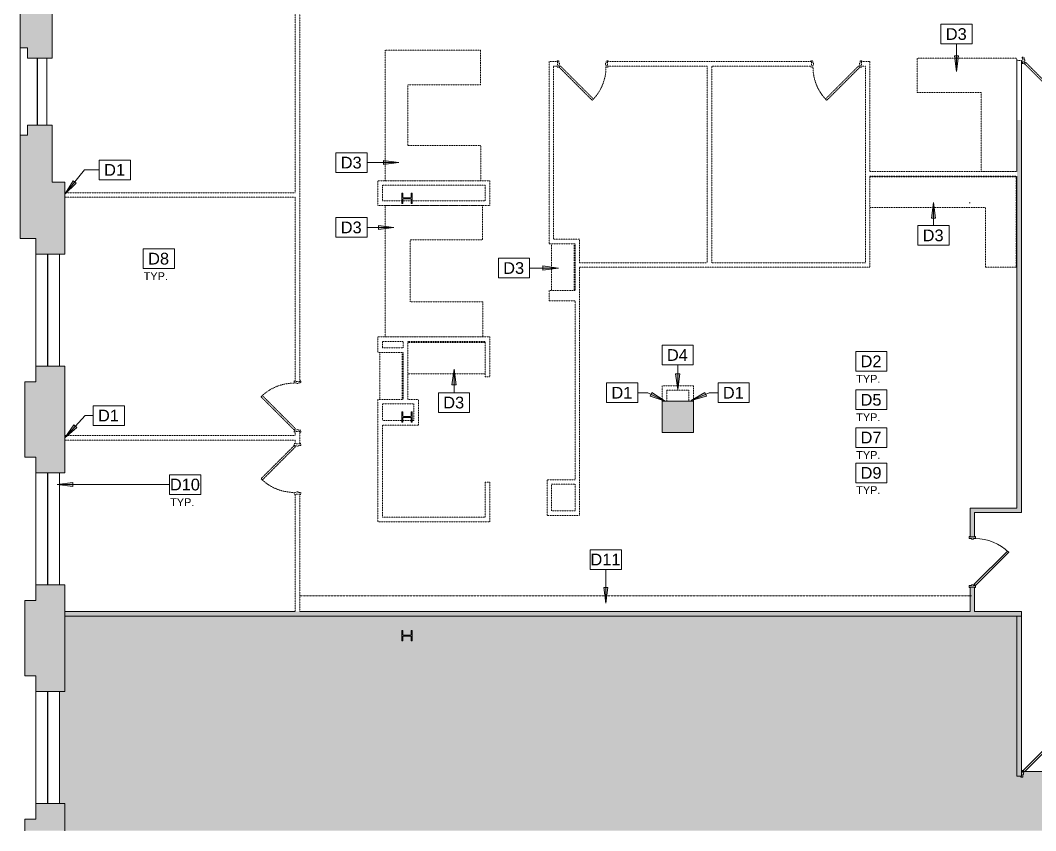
# Model space of a CAD drawing. Header units: inches. Extents: x 0 to 2024, y 708 to 2055.
# Drawn here: x 0 to 780, y 708 to 1330 of the extents above; entities that cross this region are included whole.
import ezdxf

# ---------------------------------------------------------------- set-up
doc = ezdxf.new("R2010")
doc.units = ezdxf.units.IN
doc.header["$MEASUREMENT"] = 0
doc.linetypes.add('Demolished', pattern=[0.1875, 0.125, -0.0625])
doc.linetypes.add('Demolished 3_16_', pattern=[0.28125, 0.1875, -0.09375])
for name, color, linetype, lineweight in [('A-ANNO-KEYN', 231, 'Continuous', 9), ('A-DETL', 90, 'Continuous', 9), ('A-DETL-DEMO', 6, 'Demolished 3_16_', 9), ('A-DETL-GENF', 92, 'Continuous', 9), ('A-DOOR', 31, 'Continuous', 13), ('A-WALL-PATT', 111, 'Continuous', 13), ('CORE', 7, 'Continuous', 9), ('G-ANNO-TEXT', 4, 'Continuous', 9), ('I-WALL', 2, 'Continuous', 13), ('Q-CASE', 31, 'Demolished', 9), ('Victor Bldg - 6th Floor_LINK_dwg', 8, 'Continuous', 9), ('WINDOWS', 7, 'Continuous', 9), ('WINDOWS SILL', 7, 'Continuous', 9)]:
    doc.layers.add(name, color=color, linetype=linetype, lineweight=lineweight)
doc.styles.add('Arial', font='arial.ttf', dxfattribs={"height": 9})
doc.styles.add('Swis721 Lt BT', font='swissl.ttf', dxfattribs={"height": 6})

# ---------------------------------------------------------------- blocks, each defined once
blk = doc.blocks.new('Door - Single - Solid Door-V3-Level 06  DEMOLITION')
at = {"layer": 'A-DOOR'}
h = blk.add_hatch(color=10, dxfattribs=at)
h.paths.add_polyline_path([(22.12, -2.41), (23.62, -2.41), (23.62, -1.66), (23.24, -1.66), (23.24, 1.84), (23.62, 1.84), (23.62, 2.59), (22.12, 2.59), (22.12, 1.09), (21.62, 1.09), (21.62, -0.41), (22.12, -0.41), (22.12, -1.66)], flags=0)
h.paths.add_polyline_path([(-15.26, -2.41), (-14.13, -2.41), (-14.13, -0.41), (-13.63, -0.41), (-13.63, 1.09), (-14.13, 1.09), (-14.13, 2.59), (-15.26, 2.59), (-15.26, -1.66), (-15.63, -1.66), (-15.63, -2.41)], flags=0)
at = {"layer": 'A-DOOR', "color": 8, "lineweight": 20}
for p, q in [((-14.01, 2.59), (11.45, 28.04)), ((12.42, 27.07), (-13.03, 1.62)), ((11.45, 28.04), (12.42, 27.07)), ((-14.13, 2.59), (-15.26, 2.59)), ((-14.13, 1.09), (-14.13, 2.59)), ((-13.63, 1.09), (-14.13, 1.09)), ((-13.03, 1.62), (-14.01, 2.59)), ((-13.63, -0.41), (-13.63, 1.09)), ((22.12, 1.09), (21.62, 1.09)), ((21.62, 1.09), (21.62, -0.41)), ((23.62, 2.59), (22.12, 2.59)), ((22.12, 2.59), (22.12, 1.09)), ((23.62, 1.84), (23.62, 2.59)), ((-15.63, -1.66), (-15.63, -2.41)), ((-15.63, -2.41), (-14.13, -2.41)), ((-14.13, -2.41), (-14.13, -0.41)), ((-14.13, -0.41), (-13.63, -0.41)), ((21.62, -0.41), (22.12, -0.41)), ((22.12, -0.41), (22.12, -2.41)), ((22.12, -2.41), (23.62, -2.41)), ((23.62, -2.41), (23.62, -1.66))]:
    blk.add_line(p, q, dxfattribs=at)
at = {"layer": 'A-DOOR', "lineweight": 9}
blk.add_arc((-14.01, 2.59), 36, 359.5, 45, dxfattribs=at)
blk = doc.blocks.new('Door - Single - Solid Door-V4-Level 06  DEMOLITION')
at = {"layer": 'A-DOOR'}
h = blk.add_hatch(color=10, dxfattribs=at)
h.paths.add_polyline_path([(-15.63, 2.08), (-15.63, 1.66), (-15.26, 1.66), (-15.26, -1.84), (-15.63, -1.84), (-15.63, -2.59), (-14.13, -2.59), (-14.13, -1.09), (-13.63, -1.09), (-13.63, 0.41), (-14.13, 0.41), (-14.13, 2.41), (-15.63, 2.41)], flags=0)
h.paths.add_polyline_path([(21.62, -1.09), (22.12, -1.09), (22.12, -2.59), (23.62, -2.59), (23.62, -1.84), (23.24, -1.83), (23.24, 1.66), (23.62, 1.66), (23.62, 2.41), (22.12, 2.41), (22.12, 0.41), (21.62, 0.41), (21.62, -0.76)], flags=0)
at = {"layer": 'A-DOOR', "color": 8, "lineweight": 20}
for p, q in [((-15.63, 2.41), (-14.13, 2.41)), ((-15.63, 1.66), (-15.63, 2.41)), ((-14.13, 2.41), (-14.13, 0.41)), ((-14.13, 0.41), (-13.63, 0.41)), ((-13.63, 0.41), (-13.63, -1.09)), ((21.62, 0.41), (22.12, 0.41)), ((21.62, -1.09), (21.62, 0.41)), ((22.12, 2.41), (23.62, 2.41)), ((22.12, 0.41), (22.12, 2.41)), ((23.62, 2.41), (23.62, 1.66)), ((-15.63, -2.59), (-15.63, -1.84)), ((-14.13, -2.59), (-15.63, -2.59)), ((-14.13, -1.09), (-14.13, -2.59)), ((-13.63, -1.09), (-14.13, -1.09)), ((-13.03, -1.62), (-14.01, -2.59)), ((-14.01, -2.59), (11.45, -28.04)), ((12.42, -27.07), (-13.03, -1.62)), ((22.12, -1.09), (21.62, -1.09)), ((22.12, -2.59), (22.12, -1.09)), ((23.62, -2.59), (22.12, -2.59)), ((23.62, -1.84), (23.62, -2.59)), ((11.45, -28.04), (12.42, -27.07))]:
    blk.add_line(p, q, dxfattribs=at)
at = {"layer": 'A-DOOR', "lineweight": 9}
blk.add_arc((-14.01, -2.59), 36, 315, 0.5, dxfattribs=at)
blk = doc.blocks.new('Door - Single - Solid Door-V5-Level 06  DEMOLITION')
at = {"layer": 'A-DOOR', "color": 250, "linetype": 'Demolished', "lineweight": 20}
for p, q in [((-15.63, 2.41), (-14.13, 2.41)), ((-15.63, 1.66), (-15.63, 2.41)), ((-15.26, 1.66), (-15.63, 1.66)), ((-15.26, -1.84), (-15.26, 1.66)), ((-14.13, 2.41), (-14.13, 0.41)), ((-14.13, 0.41), (-13.63, 0.41)), ((-13.63, 0.41), (-13.63, -1.09)), ((21.62, 0.41), (22.12, 0.41)), ((21.62, -1.09), (21.62, 0.41)), ((22.12, 2.41), (23.62, 2.41)), ((22.12, 0.41), (22.12, 2.41)), ((23.62, 2.41), (23.62, 1.66)), ((-15.63, -1.84), (-15.26, -1.84)), ((-15.63, -2.59), (-15.63, -1.84)), ((-14.13, -2.59), (-15.63, -2.59)), ((-14.13, -1.09), (-14.13, -2.59)), ((-13.63, -1.09), (-14.13, -1.09)), ((-13.03, -1.62), (-14.01, -2.59)), ((-14.01, -2.59), (11.45, -28.04)), ((12.42, -27.07), (-13.03, -1.62)), ((22.12, -1.09), (21.62, -1.09)), ((22.12, -2.59), (22.12, -1.09)), ((23.62, -2.59), (22.12, -2.59)), ((23.62, -1.84), (23.62, -2.59)), ((11.45, -28.04), (12.42, -27.07))]:
    blk.add_line(p, q, dxfattribs=at)
at = {"layer": 'A-DOOR', "color": 7, "linetype": 'Demolished', "lineweight": 9}
blk.add_arc((-14.01, -2.59), 36, 315, 0.5, dxfattribs=at)
blk = doc.blocks.new('Door - Single - Solid Door-V6-Level 06  DEMOLITION')
at = {"layer": 'A-DOOR', "color": 250, "linetype": 'Demolished', "lineweight": 20}
for p, q in [((-15.63, 2.41), (-14.13, 2.41)), ((-15.63, 1.66), (-15.63, 2.41)), ((-14.13, 2.41), (-14.13, 0.41)), ((-14.13, 0.41), (-13.63, 0.41)), ((-13.63, 0.41), (-13.63, -1.09)), ((21.62, 0.41), (22.12, 0.41)), ((21.62, -1.09), (21.62, 0.41)), ((22.12, 2.41), (23.62, 2.41)), ((22.12, 0.41), (22.12, 2.41)), ((23.62, 2.41), (23.62, 1.66)), ((-15.63, -2.59), (-15.63, -1.84)), ((-14.13, -2.59), (-15.63, -2.59)), ((-14.13, -1.09), (-14.13, -2.59)), ((-13.63, -1.09), (-14.13, -1.09)), ((-13.03, -1.62), (-14.01, -2.59)), ((-14.01, -2.59), (11.45, -28.04)), ((12.42, -27.07), (-13.03, -1.62)), ((22.12, -1.09), (21.62, -1.09)), ((22.12, -2.59), (22.12, -1.09)), ((23.62, -2.59), (22.12, -2.59)), ((23.62, -1.84), (23.62, -2.59)), ((11.45, -28.04), (12.42, -27.07))]:
    blk.add_line(p, q, dxfattribs=at)
at = {"layer": 'A-DOOR', "color": 7, "linetype": 'Demolished', "lineweight": 9}
blk.add_arc((-14.01, -2.59), 36, 315, 0.5, dxfattribs=at)
blk = doc.blocks.new('Door - Single - Solid Door-V7-Level 06  DEMOLITION')
at = {"layer": 'A-DOOR', "color": 250, "linetype": 'Demolished', "lineweight": 20}
for p, q in [((-14.01, 2.59), (11.45, 28.04)), ((12.42, 27.07), (-13.03, 1.62)), ((11.45, 28.04), (12.42, 27.07)), ((-15.63, 2.59), (-15.63, 1.84)), ((-14.13, 2.59), (-15.63, 2.59)), ((-14.13, 1.09), (-14.13, 2.59)), ((-13.63, 1.09), (-14.13, 1.09)), ((-13.03, 1.62), (-14.01, 2.59)), ((-13.63, -0.41), (-13.63, 1.09)), ((22.12, 1.09), (21.62, 1.09)), ((21.62, 1.09), (21.62, -0.41)), ((23.62, 2.59), (22.12, 2.59)), ((22.12, 2.59), (22.12, 1.09)), ((23.62, 1.84), (23.62, 2.59)), ((-15.63, -1.66), (-15.63, -2.41)), ((-15.63, -2.41), (-14.13, -2.41)), ((-14.13, -2.41), (-14.13, -0.41)), ((-14.13, -0.41), (-13.63, -0.41)), ((21.62, -0.41), (22.12, -0.41)), ((22.12, -0.41), (22.12, -2.41)), ((22.12, -2.41), (23.62, -2.41)), ((23.62, -2.41), (23.62, -1.66))]:
    blk.add_line(p, q, dxfattribs=at)
at = {"layer": 'A-DOOR', "color": 7, "linetype": 'Demolished', "lineweight": 9}
blk.add_arc((-14.01, 2.59), 36, 359.5, 45, dxfattribs=at)
blk = doc.blocks.new('workstation 1 - workstation 1-7004720-Level 06  DEMOLITION')
at = {"layer": 'Q-CASE', "color": 7}
for p, q in [((355.125, 1188), (280.375, 1188)), ((280.375, 1188), (280.375, 1087)), ((355.125, 1161.5), (355.125, 1188)), ((299.375, 1114), (299.375, 1161.5)), ((299.375, 1161.5), (355.125, 1161.5)), ((355.375, 1114), (299.375, 1114)), ((355.375, 1087), (355.375, 1114)), ((280.375, 1087), (355.375, 1087))]:
    blk.add_line(p, q, dxfattribs=at)
blk = doc.blocks.new('workstation 2 - workstation 1-7004778-Level 06  DEMOLITION')
at = {"layer": 'Q-CASE', "color": 7}
for p, q in [((353.47, 1307.25), (280.38, 1307.25)), ((280.38, 1307.25), (280.38, 1207)), ((353.47, 1280.75), (353.47, 1307.25)), ((297.72, 1234), (297.72, 1280.75)), ((297.72, 1280.75), (353.47, 1280.75)), ((353.72, 1234), (297.72, 1234)), ((353.72, 1207), (353.72, 1234)), ((280.38, 1207), (353.72, 1207))]:
    blk.add_line(p, q, dxfattribs=at)
blk = doc.blocks.new('C-Counter Top - ADJ HEIGHT-7007096-Level 06  DEMOLITION')
at = {"layer": 'Q-CASE', "color": 7}
for p, q in [((-45.26, -0.75), (14.24, -0.75)), ((-45.26, -25), (14.24, -25))]:
    blk.add_line(p, q, dxfattribs=at)
blk = doc.blocks.new('C-Counter Top - ADJ HEIGHT - 2-7007270-Level 06  DEMOLITION')
at = {"layer": 'Q-CASE', "color": 7}
for p, q in [((-47.26, -0.75), (-11.51, -0.75)), ((-47.26, -18), (-11.51, -18))]:
    blk.add_line(p, q, dxfattribs=at)
blk = doc.blocks.new('C-Counter Top - ADJ HEIGHT - 2-7007360-Level 06  DEMOLITION')
at = {"layer": 'Q-CASE', "color": 7}
for p, q in [((-47.26, -0.75), (-11.26, -0.75)), ((-47.26, -18), (-11.26, -18))]:
    blk.add_line(p, q, dxfattribs=at)
blk = doc.blocks.new('C-L SHAPE COUNTER TOP - C-L SHAPE COUNTER TOP-7007907-Level 06  DEMOLITION')
at = {"layer": 'Q-CASE', "color": 7}
for p, q in [((0.5, -112.875), (0.5, -0.5)), ((0.5, -0.5), (70, -0.5)), ((70, -0.5), (70, 0)), ((70, -24), (70, -0.5)), ((24, -112.875), (24, -24)), ((24, -24), (70, -24))]:
    blk.add_line(p, q, dxfattribs=at)
blk = doc.blocks.new('workstation 6 - workstation 1-7007943-Level 06  DEMOLITION')
at = {"layer": 'Q-CASE', "color": 7}
for p, q in [((689, 1301.25), (689, 1274.75)), ((765.5, 1301.25), (689, 1301.25)), ((765.5, 1214), (765.5, 1301.25)), ((689, 1274.75), (738.11, 1274.75)), ((738.11, 1274.75), (738.11, 1214)), ((738.11, 1214), (765.5, 1214))]:
    blk.add_line(p, q, dxfattribs=at)
blk = doc.blocks.new('Victor Bldg - 6th Floor_LINK_dwg-6972721-Level 06  DEMOLITION')
at = {"layer": 'A-WALL-PATT', "color": 7, "lineweight": 9}
blk.add_line((728.72, 1189.93), (729.5, 1189.93), dxfattribs=at)
at = {"layer": 'CORE'}
for p, q in [((299.75, 1193.93), (294.25, 1193.93)), ((294.25, 1193.18), (299.75, 1193.18)), ((299.75, 1025.88), (294.25, 1025.88)), ((294.25, 1025.12), (299.75, 1025.12)), ((299.75, 857.88), (294.25, 857.88)), ((294.25, 857.12), (299.75, 857.12))]:
    blk.add_line(p, q, dxfattribs=at)
at = {"layer": 'CORE', "flags": 128}
for points in [[(293.75, 1194.43), (293.75, 1197.56), (293, 1197.56), (293, 1189.56), (293.75, 1189.56), (293.75, 1192.68)], [(300.25, 1192.68), (300.25, 1189.56), (301, 1189.56), (301, 1197.56), (300.25, 1197.56), (300.25, 1194.43)], [(293.75, 1026.38), (293.75, 1029.5), (293, 1029.5), (293, 1021.5), (293.75, 1021.5), (293.75, 1024.62)], [(300.25, 1024.62), (300.25, 1021.5), (301, 1021.5), (301, 1029.5), (300.25, 1029.5), (300.25, 1026.38)], [(293.75, 858.38), (293.75, 861.5), (293, 861.5), (293, 853.5), (293.75, 853.5), (293.75, 856.62)], [(300.25, 856.62), (300.25, 853.5), (301, 853.5), (301, 861.5), (300.25, 861.5), (300.25, 858.38)]]:
    blk.add_lwpolyline(points, dxfattribs=at)
at = {"layer": 'CORE'}
for centre, start, end in [((294.25, 1194.43), 180, 270), ((299.75, 1194.43), 270, 0), ((294.25, 1192.68), 90, 180), ((299.75, 1192.68), 0, 90), ((294.25, 1026.38), 180, 270), ((294.25, 1024.62), 90, 180), ((299.75, 1026.38), 270, 0), ((299.75, 1024.62), 0, 90), ((294.25, 858.38), 180, 270), ((299.75, 858.38), 270, 0), ((294.25, 856.62), 90, 180), ((299.75, 856.62), 0, 90)]:
    blk.add_arc(centre, 0.5, start, end, dxfattribs=at)
at = {"layer": 'WINDOWS'}
for p, q in [((12.88, 1249.75), (12.88, 1301.25)), ((13.12, 1249.75), (13.12, 1301.25)), ((21, 1064.5), (21, 1150.5)), ((21.25, 1064.5), (21.25, 1150.5)), ((21, 896.5), (21, 982.5)), ((21.25, 896.5), (21.25, 982.5)), ((21, 728.5), (21, 814.5)), ((21.25, 728.5), (21.25, 814.5))]:
    blk.add_line(p, q, dxfattribs=at)
at = {"layer": 'WINDOWS SILL'}
for p, q in [((0, 1242), (0, 1309)), ((20.25, 1301.25), (20.25, 1249.75)), ((12, 1064.5), (12, 1150.5)), ((30, 1150.5), (30, 1064.5)), ((12, 896.5), (12, 982.5)), ((12, 728.5), (12, 814.5))]:
    blk.add_line(p, q, dxfattribs=at)
at = {"layer": 'WINDOWS SILL', "flags": 128}
blk.add_lwpolyline([(30, 896.5), (30, 982.5)], close=True, dxfattribs=at)
blk.add_lwpolyline([(30, 814.5), (30, 728.5), (30, 814.5), (30, 728.5)], dxfattribs=at)
blk = doc.blocks.new('Keynote Tag - Keynote Number - Boxed-135510-Level 06  DEMOLITION')
at = {"layer": 'A-ANNO-KEYN'}
for p, q in [((-0.125, -0.0792), (-0.125, 0.0781)), ((-0.125, 0.0781), (0.125, 0.0781)), ((0.125, 0.0781), (0.125, -0.0792)), ((-0.125, -0.0792), (0.125, -0.0792))]:
    blk.add_line(p, q, dxfattribs=at)

msp = doc.modelspace()

# ---------------------------------------------------------------- hatches: boundary and pattern name
at = {"layer": 'A-ANNO-KEYN'}
for points in [[(719.18, 1290.97), (720.76, 1302.97), (717.6, 1302.97)], [(290.88, 1220.93), (278.88, 1222.51), (278.88, 1219.35)], [(34.13, 1196.76), (42.96, 1205.04), (40.52, 1207.04)], [(701.4, 1190.32), (699.82, 1178.32), (702.98, 1178.32)], [(287.01, 1171.13), (275.01, 1172.71), (275.01, 1169.55)], [(413.41, 1139.9), (401.41, 1141.48), (401.41, 1138.32)], [(333.14, 1062.26), (331.56, 1050.26), (334.72, 1050.26)], [(504.96, 1046.61), (506.54, 1058.61), (503.38, 1058.61)], [(495.28, 1037.62), (485.21, 1044.34), (483.81, 1041.51)], [(515.32, 1038.17), (526.98, 1041.43), (525.74, 1044.34)], [(34.22, 1009.5), (43.48, 1017.3), (41.14, 1019.43)], [(28.35, 973.55), (40.35, 971.97), (40.35, 975.13)], [(449.72, 882.33), (451.3, 894.33), (448.14, 894.33)]]:
    msp.add_hatch(color=256, dxfattribs=at).paths.add_polyline_path(points, flags=0)
at = {"layer": 'A-DETL-GENF'}
h = msp.add_hatch(color=7, dxfattribs=at)
h.paths.add_polyline_path([(30, 707.56), (34.12, 707.56), (34.12, 728.5), (12, 728.5), (12, 716.5), (3.5, 716.5), (3.5, 707.56), (14.82, 707.56)], flags=0)
h.paths.add_polyline_path([(30, 814.5), (34.12, 814.5), (34.12, 896.5), (12, 896.5), (12, 884.5), (3.5, 884.5), (3.5, 826.5), (12, 826.5), (12, 814.5)], flags=0)
h.paths.add_polyline_path([(34.12, 982.5), (34.12, 1064.5), (12, 1064.5), (12, 1052.5), (3.5, 1052.5), (3.5, 994.5), (12, 994.5), (12, 982.5)], flags=0)
h.paths.add_polyline_path([(513.5, 1013.5), (517, 1013.5), (517, 1037.5), (493, 1037.5), (493, 1013.5), (496.5, 1013.5)], flags=0)
h.paths.add_polyline_path([(34.12, 1150.5), (34.12, 1206), (24.38, 1206), (24.38, 1249.75), (5.5, 1249.75), (5.5, 1242), (0, 1242), (0, 1162.5), (12, 1162.5), (12, 1150.5), (24.38, 1150.5)], flags=0)
h.paths.add_polyline_path([(5.5, 1301.25), (24.38, 1301.25), (24.38, 1355.38), (34.12, 1355.38), (34.12, 1400.5), (12, 1400.5), (12, 1387), (0, 1387), (0, 1309), (5.5, 1309)], flags=0)
h.paths.add_polyline_path([(1813.84, 1371.5), (1815, 1371.5), (1815, 1399.5), (1787, 1399.5), (1787, 1371.5)], flags=0)
h.paths.add_polyline_path([(1427, 1371.5), (1455, 1371.5), (1455, 1399.5), (1427, 1399.5)], flags=0)
h.paths.add_polyline_path([(832.5, 1373.5), (853, 1373.5), (853, 1397.5), (829, 1397.5), (829, 1373.5)], flags=0)
h.paths.add_polyline_path([(517, 1373.5), (517, 1397.5), (493, 1397.5), (493, 1373.5), (496.75, 1373.5)], flags=0)
h.paths.add_polyline_path([(1072.5, 1373.5), (1093, 1373.5), (1093, 1397.5), (1069, 1397.5), (1069, 1373.5)], flags=0)
h.paths.add_polyline_path([(12, 1486.5), (34.12, 1486.5), (34.12, 1568.5), (12, 1568.5), (12, 1555), (3.5, 1555), (3.5, 1500), (12, 1500)], flags=0)
h.paths.add_polyline_path([(34.12, 1654.5), (34.12, 1736.5), (12, 1736.5), (12, 1723), (3.5, 1723), (3.5, 1668), (12, 1668), (12, 1654.5)], flags=0)
h.paths.add_polyline_path([(1787, 1731.5), (1815, 1731.5), (1815, 1759.5), (1787, 1759.5), (1787, 1733.5)], flags=0)
h.paths.add_polyline_path([(1079.29, 1733.5), (1093, 1733.5), (1093, 1757.5), (1069, 1757.5), (1069, 1733.5), (1072.57, 1733.5)], flags=0)
h.paths.add_polyline_path([(1445.67, 1733.5), (1453, 1733.5), (1453, 1757.5), (1429, 1757.5), (1429, 1733.5), (1443.88, 1733.5)], flags=0)
h.paths.add_polyline_path([(493, 1733.5), (517, 1733.5), (517, 1757.5), (493, 1757.5)], flags=0)
h.paths.add_polyline_path([(849.5, 1733.5), (853, 1733.5), (853, 1757.5), (829, 1757.5), (829, 1733.5), (832.5, 1733.5)], flags=0)
h.paths.add_polyline_path([(34.12, 1822.5), (34.12, 1872.5), (24.38, 1872.5), (24.38, 1923.25), (5.5, 1923.25), (5.5, 1915.5), (0, 1915.5), (0, 1836), (12, 1836), (12, 1822.5), (24.38, 1822.5)], flags=0)
h.paths.add_polyline_path([(24.38, 1974.75), (24.38, 2031.38), (37.25, 2031.38), (37.25, 2049.5), (29.5, 2049.5), (29.5, 2055), (0, 2055), (0, 1982.5), (5.5, 1982.5), (5.5, 1974.75)], flags=0)
h.paths.add_polyline_path([(703, 2021.5), (703, 2035.5), (723, 2035.5), (723, 2051.5), (659, 2051.5), (659, 2035.5), (679, 2035.5), (679, 2021.5), (691.75, 2021.5)], flags=0)
h.paths.add_polyline_path([(1039, 2021.5), (1063, 2021.5), (1063, 2035.5), (1083, 2035.5), (1083, 2051.5), (1019, 2051.5), (1019, 2035.5), (1039, 2035.5)], flags=0)
h.paths.add_polyline_path([(1399, 2021.5), (1423, 2021.5), (1423, 2035.5), (1443, 2035.5), (1443, 2051.5), (1379, 2051.5), (1379, 2035.5), (1399, 2035.5)], flags=0)
h.paths.add_polyline_path([(517, 2021.5), (517, 2035.5), (543, 2035.5), (543, 2051.5), (480, 2051.5), (480, 2052.5), (447.75, 2052.5), (447.75, 2031.38), (493, 2031.38), (493, 2021.5)], flags=0)
h.paths.add_polyline_path([(1759, 2021.5), (1783, 2021.5), (1783, 2035.5), (1803, 2035.5), (1803, 2051.5), (1739, 2051.5), (1739, 2035.5), (1759, 2035.5)], flags=0)
h.paths.add_polyline_path([(88.75, 2031.38), (135.25, 2031.38), (135.25, 2052.5), (126.25, 2052.5), (126.25, 2055), (96.5, 2055), (96.5, 2049.5), (88.75, 2049.5)], flags=0)
h.paths.add_polyline_path([(226.75, 2031.38), (226.75, 2052.5), (177.75, 2052.5), (177.75, 2031.38), (216.77, 2031.38)], flags=0)
h.paths.add_polyline_path([(272.88, 2031.38), (318.25, 2031.38), (318.25, 2052.5), (269.38, 2052.5), (269.38, 2031.38)], flags=0)
h.paths.add_polyline_path([(404.25, 2031.38), (407.75, 2031.38), (407.75, 2052.5), (360.75, 2052.5), (360.75, 2031.38)], flags=0)
h.paths.add_polyline_path([(1249.5, 2035.5), (1263, 2035.5), (1263, 2051.5), (1199, 2051.5), (1199, 2035.5), (1249.2, 2035.5)], flags=0)
h.paths.add_polyline_path([(839, 2035.5), (903, 2035.5), (903, 2051.5), (839, 2051.5)], flags=0)
h.paths.add_polyline_path([(1498, 2035.5), (1504, 2035.5), (1504, 2047.5), (1498, 2047.5)], flags=0)
h.paths.add_polyline_path([(1318, 2035.5), (1324, 2035.5), (1324, 2047.5), (1318, 2047.5)], flags=0)
h.paths.add_polyline_path([(598, 2035.5), (604, 2035.5), (604, 2047.5), (598, 2047.5)], flags=0)
h.paths.add_polyline_path([(958, 2035.5), (964, 2035.5), (964, 2047.5), (958, 2047.5)], flags=0)
h.paths.add_polyline_path([(1144, 2035.5), (1144, 2047.5), (1138, 2047.5), (1138, 2035.5)], flags=0)
h.paths.add_polyline_path([(778, 2035.5), (784, 2035.5), (784, 2047.5), (778, 2047.5)], flags=0)
h.paths.add_polyline_path([(1559, 2035.5), (1623, 2035.5), (1623, 2051.5), (1559, 2051.5)], flags=0)
h.paths.add_polyline_path([(1684, 2035.5), (1684, 2047.5), (1678, 2047.5), (1678, 2035.5)], flags=0)
h.paths.add_polyline_path([(1919, 2035.5), (1983, 2035.5), (1983, 2051.5), (1919, 2051.5), (1919, 2047.5)], flags=0)
h.paths.add_polyline_path([(1858, 2035.5), (1864, 2035.5), (1864, 2047.5), (1858, 2047.5)], flags=0)
h = msp.add_hatch(color=9, dxfattribs=at)
h.paths.add_polyline_path([(1987.54, 707.56), (2023.53, 707.56), (2023.53, 2035.5), (1783, 2035.5), (1783, 2021.5), (1759, 2021.5), (1759, 2035.5), (1443, 2035.5), (1443, 1757.5), (1453, 1757.5), (1453, 1733.5), (1443, 1733.5), (1443, 1399.5), (1455, 1399.5), (1455, 1371.5), (1443, 1371.5), (1443, 1301.25), (1883.86, 1301.25), (1883.86, 1238), (1986, 1238), (1986, 749.5), (807.87, 749.5), (807.87, 748.75), (806.37, 748.75), (806.37, 750.75), (805.87, 750.75), (805.87, 752.25), (806.37, 752.25), (806.37, 753), (770.12, 753), (770.12, 752.25), (770.62, 752.25), (770.62, 750.75), (770.12, 750.75), (770.12, 748.75), (768.62, 748.75), (768.62, 749.5), (765.5, 749.5), (765.5, 872.5), (34.12, 872.5), (34.12, 814.5), (30, 814.5), (30, 728.5), (34.12, 728.5), (34.12, 707.56), (1986, 707.56)], flags=0)
h.paths.add_polyline_path([(1004.38, 813), (1040.62, 813), (1040.62, 813.75), (1040.12, 813.75), (1040.12, 815.25), (1040.62, 815.25), (1040.62, 818.38), (1042.12, 818.38), (1042.12, 817.63), (1052.5, 817.63), (1052.5, 912.5), (993, 912.5), (993, 951.5), (907.38, 951.5), (907.38, 817.63), (1002.88, 817.63), (1002.89, 818.38), (1004.38, 818.38), (1004.38, 815.25), (1004.88, 815.25), (1004.88, 813.75), (1004.38, 813.75)], flags=0)
h.paths.add_polyline_path([(899.19, 813), (899.19, 815.38), (898.69, 815.38), (898.69, 816.88), (899.19, 816.88), (899.19, 818.38), (900.69, 818.38), (900.69, 817.63), (902.75, 817.63), (902.75, 951.5), (833.62, 951.5), (833.62, 817.63), (861.44, 817.63), (861.44, 818.38), (862.94, 818.38), (862.94, 816.88), (863.44, 816.88), (863.44, 815.38), (862.94, 815.38), (862.94, 813), (899.06, 813)], flags=0)
h.paths.add_polyline_path([(1286.13, 813), (1286.63, 813), (1286.63, 814.75), (1286.13, 814.75), (1286.13, 816.25), (1286.63, 816.25), (1286.63, 817.75), (1288.13, 817.75), (1288.13, 817), (1321.5, 817), (1321.5, 865.12), (1290.75, 865.12), (1290.75, 912.5), (1058.5, 912.5), (1058.5, 817), (1248.88, 817), (1248.88, 817.75), (1250.38, 817.75), (1250.38, 816.25), (1250.88, 816.25), (1250.88, 814.75), (1250.38, 814.75), (1250.38, 813), (1260.07, 813)], flags=0)
h.paths.add_polyline_path([(1765.42, 818), (1947.62, 818), (1947.62, 994.5), (1842, 994.5), (1842, 1002.5), (1843.49, 1002.5), (1843.49, 1138.5), (1842, 1138.5), (1842, 1141.5), (1737.13, 1141.5), (1737.13, 818)], flags=0)
h.paths.add_polyline_path([(1953.63, 818), (1977, 818), (1977, 994.5), (1953.63, 994.5), (1953.63, 839.25)], flags=0)
h.paths.add_polyline_path([(1637.5, 818), (1730.13, 818), (1730.13, 1140.5), (1637.5, 1140.5), (1637.5, 1106.5), (1630.5, 1106.5), (1630.5, 1064.5), (1637.5, 1064.5), (1637.5, 1001.5), (1630.5, 1001.5), (1630.5, 959.5), (1637.5, 959.5), (1637.5, 897.5), (1630.5, 897.5), (1630.5, 855.5), (1637.5, 855.5), (1637.5, 824.99)], flags=0)
h.paths.add_polyline_path([(1484.5, 818), (1484.5, 855.5), (1491.5, 855.5), (1491.5, 897.5), (1484.5, 897.5), (1484.5, 959.5), (1491.5, 959.5), (1491.5, 1001.5), (1484.5, 1001.5), (1484.5, 1064.5), (1491.5, 1064.5), (1491.5, 1106.5), (1484.5, 1106.5), (1484.5, 1153.5), (1388.5, 1153.5), (1388.5, 1106.5), (1381.5, 1106.5), (1381.5, 1143.5), (1321.5, 1143.5), (1321.5, 1013.5), (1323.13, 1013.5), (1323.13, 1014.25), (1324.63, 1014.25), (1324.65, 1012.75), (1325.13, 1012.75), (1325.13, 1011.25), (1324.63, 1011.25), (1324.63, 1008.5), (1360.88, 1008.5), (1360.88, 1011.25), (1360.38, 1011.25), (1360.38, 1012.75), (1360.88, 1012.75), (1360.88, 1014.25), (1362.38, 1014.25), (1362.38, 1013.5), (1381.5, 1013.5), (1381.5, 1064.5), (1388.5, 1064.5), (1388.5, 818)], flags=0)
h.paths.add_polyline_path([(1318, 868.63), (1318, 912.5), (1294.25, 912.5), (1294.25, 868.63)], flags=0)
h.paths.add_polyline_path([(997, 916), (1023.22, 916), (1023.22, 936.5), (1026.38, 936.5), (1026.38, 1013.5), (1029.88, 1013.5), (1029.88, 936.5), (1038.55, 936.5), (1038.55, 1013.5), (1036, 1013.5), (1036, 1234.5), (867.38, 1234.5), (867.38, 957.5), (993, 957.5), (993, 1017.5), (1016.5, 1017.5), (1016.5, 1013.5), (997, 1013.5), (997, 924.5)], flags=0)
h.paths.add_polyline_path([(1052.5, 924.5), (1257.5, 924.5), (1257.5, 960.5), (1261, 960.5), (1261, 928), (1317.25, 928), (1317.25, 929.12), (1318.75, 929.12), (1318.75, 929.62), (1320.25, 929.62), (1320.25, 929.12), (1321.5, 929.12), (1321.5, 965.37), (1320.25, 965.37), (1320.25, 964.87), (1318.75, 964.87), (1318.75, 965.37), (1317.25, 965.37), (1317.25, 966.87), (1318, 966.87), (1318, 1004.12), (1261, 1004.12), (1261, 1009.12), (1318, 1009.12), (1318, 1066.12), (1042, 1066.12), (1042, 1013.5), (1042.05, 1013.5), (1042.05, 936.5), (1047.22, 936.5), (1047.22, 924.5)], flags=0)
h.paths.add_polyline_path([(861.38, 957.5), (861.38, 1234.5), (838, 1234.5), (838, 957.5)], flags=0)
h.paths.add_polyline_path([(1977, 1000.5), (1980, 1000.5), (1980, 1232), (1886.36, 1232), (1886.36, 1138.5), (1885.99, 1138.5), (1885.99, 1000.5), (1953.63, 1000.5)], flags=0)
h.paths.add_polyline_path([(1848.11, 1002.5), (1876.99, 1002.5), (1876.99, 1138.5), (1848.11, 1138.5), (1848.11, 1028.17)], flags=0)
h.paths.add_polyline_path([(1317.73, 1070.12), (1318, 1070.12), (1318, 1080.12), (1042, 1080.12), (1042, 1070.12), (1249.2, 1070.12)], flags=0)
h.paths.add_polyline_path([(1104, 1084.12), (1318, 1084.12), (1318, 1149.62), (1317.25, 1149.62), (1317.25, 1151.12), (1319.25, 1151.12), (1319.25, 1151.62), (1320.75, 1151.62), (1320.75, 1151.12), (1322.25, 1151.12), (1322.25, 1149.62), (1321.5, 1149.62), (1321.5, 1147), (1381.5, 1147), (1381.5, 1234.5), (1379.13, 1234.5), (1379.13, 1233.75), (1377.63, 1233.75), (1377.63, 1235.25), (1377.13, 1235.25), (1377.13, 1236.75), (1377.63, 1236.75), (1377.63, 1238), (1341.38, 1238), (1341.38, 1236.75), (1341.88, 1236.75), (1341.88, 1235.25), (1341.38, 1235.25), (1341.38, 1233.75), (1339.88, 1233.75), (1339.88, 1234.5), (1321.5, 1234.5), (1321.5, 1188.88), (1322.25, 1188.88), (1322.25, 1187.38), (1320.75, 1187.38), (1320.75, 1186.88), (1319.25, 1186.88), (1319.25, 1187.38), (1317.25, 1187.38), (1317.25, 1188.88), (1318, 1188.88), (1318, 1199), (1248, 1199), (1248, 1191.75), (1242, 1191.75), (1242, 1215.75), (1104, 1215.75), (1104, 1191.75), (1098, 1191.75), (1098, 1220), (1042, 1220), (1042, 1084.12), (1101.5, 1084.12)], flags=0)
h.paths.add_polyline_path([(1879.52, 1146.5), (1880.36, 1146.5), (1880.36, 1189.88), (1879.63, 1189.88), (1879.63, 1154), (1828.63, 1154), (1828.63, 1146.5), (1876.99, 1146.5)], flags=0)
h.paths.add_polyline_path([(1765.42, 1146.5), (1767.13, 1146.5), (1767.13, 1233.38), (1636.5, 1233.38), (1636.5, 1147.5), (1737.13, 1147.5), (1737.13, 1146.5)], flags=0)
h.paths.add_polyline_path([(1398.5, 1165.5), (1488, 1165.5), (1488, 1234.5), (1443.88, 1234.5), (1443.88, 1233.75), (1442.38, 1233.75), (1442.38, 1235.25), (1441.88, 1235.25), (1441.88, 1236.75), (1442.38, 1236.75), (1442.38, 1238), (1406.12, 1238), (1406.12, 1236.75), (1406.62, 1236.75), (1406.62, 1235.25), (1406.12, 1235.25), (1406.12, 1233.75), (1404.62, 1233.75), (1404.62, 1234.5), (1402, 1234.5), (1402, 1228.5), (1385, 1228.5), (1385, 1165.5), (1388.5, 1165.5)], flags=0)
h.paths.add_polyline_path([(1249.2, 1202.5), (1318, 1202.5), (1318, 1234.5), (1248, 1234.5), (1248, 1202.5)], flags=0)
h.paths.add_polyline_path([(1101.5, 1219.75), (1244.5, 1219.75), (1244.5, 1232), (1101.5, 1232), (1101.5, 1220)], flags=0)
h.paths.add_polyline_path([(1042, 1223.5), (1098, 1223.5), (1098, 1234.5), (1042, 1234.5), (1042, 1232)], flags=0)
h.paths.add_polyline_path([(1385, 1232), (1398.5, 1232), (1398.5, 1234.5), (1385, 1234.5), (1385, 1232.99)], flags=0)
h.paths.add_polyline_path([(1815, 1371.5), (1787, 1371.5), (1787, 1399.5), (1815, 1399.5)], flags=0)
h.paths.add_polyline_path([(1815, 1731.5), (1787, 1731.5), (1787, 1759.5), (1815, 1759.5), (1815, 1733.5)], flags=0)
at = {"layer": 'A-WALL-PATT', "lineweight": 9}
for points in [[(769, 952), (769, 1253.75), (765.5, 1253.75), (765.5, 952)], [(765.5, 952), (765.5, 955.5), (729.5, 955.5), (729.5, 952), (759.21, 952)], [(474.88, 872.5), (729.5, 872.5), (729.5, 876), (34.12, 876), (34.12, 872.5), (216.77, 872.5)], [(732.99, 872.5), (769, 872.5), (769, 876), (729.5, 876), (729.5, 872.5)], [(765.5, 749.5), (769, 749.5), (769, 872.5), (765.5, 872.5), (765.5, 795.13)]]:
    msp.add_hatch(color=7, dxfattribs=at).paths.add_polyline_path(points, flags=0)
h = msp.add_hatch(color=7, dxfattribs=at)
h.paths.add_polyline_path([(732.99, 876), (733, 876), (732.99, 894.75), (729.5, 894.75), (729.5, 876), (732.78, 876)], flags=0)
h.paths.add_polyline_path([(733, 933.25), (732.99, 952), (729.5, 952), (729.5, 933.25), (732.99, 933.25)], flags=0)

# ---------------------------------------------------------------- linework, layer by layer
at = {"layer": 'A-ANNO-KEYN'}
for p, q in [((719.18, 1290.97), (719.18, 1312.16)), ((720.76, 1302.97), (717.6, 1302.97)), ((717.6, 1302.97), (719.18, 1290.97)), ((719.18, 1290.97), (720.76, 1302.97)), ((290.88, 1220.93), (266.41, 1220.93)), ((290.88, 1220.93), (278.88, 1222.51)), ((278.88, 1222.51), (278.88, 1219.35)), ((278.88, 1219.35), (290.88, 1220.93)), ((34.13, 1196.76), (49.35, 1215.32)), ((49.35, 1215.32), (60.67, 1215.32)), ((40.52, 1207.04), (34.13, 1196.76)), ((34.13, 1196.76), (42.96, 1205.04)), ((42.96, 1205.04), (40.52, 1207.04)), ((701.4, 1190.32), (699.82, 1178.32)), ((702.98, 1178.32), (701.4, 1190.32)), ((701.4, 1190.32), (701.4, 1172.55)), ((699.82, 1178.32), (702.98, 1178.32)), ((287.01, 1171.13), (266.41, 1171.13)), ((287.01, 1171.13), (275.01, 1172.71)), ((275.01, 1172.71), (275.01, 1169.55)), ((275.01, 1169.55), (287.01, 1171.13)), ((413.41, 1139.9), (391.19, 1139.9)), ((413.41, 1139.9), (401.41, 1141.48)), ((401.41, 1141.48), (401.41, 1138.32)), ((401.41, 1138.32), (413.41, 1139.9)), ((333.14, 1062.26), (331.56, 1050.26)), ((334.72, 1050.26), (333.14, 1062.26)), ((333.14, 1062.26), (333.14, 1044.11)), ((504.96, 1046.61), (504.96, 1065.52)), ((506.54, 1058.61), (503.38, 1058.61)), ((503.38, 1058.61), (504.96, 1046.61)), ((504.96, 1046.61), (506.54, 1058.61)), ((331.56, 1050.26), (334.72, 1050.26)), ((482.1, 1044.11), (474.3, 1044.11)), ((495.28, 1037.62), (482.1, 1044.11)), ((485.21, 1044.34), (483.81, 1041.51)), ((483.81, 1041.51), (495.28, 1037.62)), ((495.28, 1037.62), (485.21, 1044.34)), ((525.74, 1044.34), (515.32, 1038.17)), ((515.32, 1038.17), (529.24, 1044.11)), ((515.32, 1038.17), (526.98, 1041.43)), ((526.98, 1041.43), (525.74, 1044.34)), ((529.24, 1044.11), (535.92, 1044.11)), ((34.22, 1009.5), (49.8, 1026.58)), ((49.8, 1026.58), (55.99, 1026.58)), ((41.14, 1019.43), (34.22, 1009.5)), ((34.22, 1009.5), (43.48, 1017.3)), ((43.48, 1017.3), (41.14, 1019.43)), ((40.35, 975.13), (28.35, 973.55)), ((40.35, 971.97), (40.35, 975.13)), ((28.35, 973.55), (40.35, 971.97)), ((28.35, 973.55), (114.67, 973.55)), ((449.72, 882.33), (449.72, 908.38)), ((451.3, 894.33), (448.14, 894.33)), ((448.14, 894.33), (449.72, 882.33)), ((449.72, 882.33), (451.3, 894.33))]:
    msp.add_line(p, q, dxfattribs=at)
at = {"layer": 'A-DETL'}
for p, q in [((0, 1387), (0, 1309)), ((24.38, 1301.25), (24.38, 1355.38)), ((0, 1309), (5.5, 1309)), ((5.5, 1309), (5.5, 1301.25)), ((5.5, 1301.25), (24.38, 1301.25)), ((24.38, 1249.75), (5.5, 1249.75)), ((5.5, 1249.75), (5.5, 1242)), ((24.38, 1206), (24.38, 1249.75)), ((5.5, 1242), (0, 1242)), ((0, 1242), (0, 1162.5)), ((34.12, 1206), (24.38, 1206)), ((34.12, 1150.5), (34.12, 1206)), ((0, 1162.5), (12, 1162.5)), ((12, 1162.5), (12, 1150.5)), ((12, 1150.5), (34.12, 1150.5)), ((34.12, 1064.5), (12, 1064.5)), ((12, 1064.5), (12, 1052.5)), ((34.12, 982.5), (34.12, 1064.5)), ((12, 1052.5), (3.5, 1052.5)), ((3.5, 1052.5), (3.5, 994.5)), ((517, 1037.5), (493, 1037.5)), ((493, 1037.5), (493, 1013.5)), ((517, 1013.5), (517, 1037.5)), ((493, 1013.5), (517, 1013.5)), ((3.5, 994.5), (12, 994.5)), ((12, 994.5), (12, 982.5)), ((12, 982.5), (34.12, 982.5)), ((34.12, 896.5), (12, 896.5)), ((12, 896.5), (12, 884.5)), ((34.12, 814.5), (34.12, 896.5)), ((12, 884.5), (3.5, 884.5)), ((3.5, 884.5), (3.5, 826.5)), ((769, 872.5), (34.12, 872.5)), ((769, 753), (769, 872.5)), ((3.5, 826.5), (12, 826.5)), ((12, 826.5), (12, 814.5)), ((12, 814.5), (34.12, 814.5)), ((30, 814.5), (30, 728.5)), ((1982.5, 753), (769, 753)), ((34.12, 728.5), (12, 728.5)), ((12, 728.5), (12, 716.5)), ((34.12, 707.56), (34.12, 728.5)), ((12, 716.5), (3.5, 716.5)), ((3.5, 716.5), (3.5, 707.56))]:
    msp.add_line(p, q, dxfattribs=at)
at = {"layer": 'A-DETL-DEMO'}
msp.add_line((214.62, 888), (730.62, 888), dxfattribs=at)
at = {"layer": 'I-WALL', "color": 250, "linetype": 'Demolished', "lineweight": 20}
for p, q in [((211.12, 1338), (211.12, 1197.75)), ((214.62, 1052.75), (214.62, 1338)), ((412.62, 1298.5), (406.13, 1298.5)), ((406.13, 1298.5), (406.13, 1158.5)), ((409.63, 1162), (409.63, 1295)), ((409.63, 1295), (412.62, 1295)), ((412.62, 1295), (412.62, 1298.5)), ((607.63, 1298.5), (451.12, 1298.5)), ((451.12, 1298.5), (451.12, 1295)), ((451.12, 1295), (527.62, 1295)), ((527.62, 1295), (527.62, 1144)), ((531.12, 1144), (531.12, 1295)), ((531.12, 1295), (607.63, 1295)), ((607.63, 1295), (607.63, 1298.5)), ((652.62, 1298.5), (646.13, 1298.5)), ((646.13, 1298.5), (646.13, 1295)), ((646.13, 1295), (649.13, 1295)), ((649.13, 1295), (649.13, 1144)), ((652.62, 1214), (652.62, 1298.5)), ((769, 1299.5), (765.5, 1299.5)), ((765.5, 1299.5), (765.5, 1214)), ((652.62, 1140.5), (652.62, 1210.5)), ((765.5, 1214), (652.62, 1214)), ((652.62, 1210.5), (765.5, 1210.5)), ((274.62, 1207), (274.62, 1188)), ((360.63, 1207), (274.62, 1207)), ((278.13, 1191.5), (278.13, 1203.5)), ((278.13, 1203.5), (357.12, 1203.5)), ((357.12, 1203.5), (357.12, 1191.5)), ((360.63, 1188), (360.63, 1207)), ((211.12, 1197.75), (34.12, 1197.75)), ((34.12, 1194.25), (211.12, 1194.25)), ((211.12, 1194.25), (211.12, 1052.75)), ((274.62, 1188), (360.63, 1188)), ((357.12, 1191.5), (278.13, 1191.5)), ((406.13, 1158.5), (426.12, 1158.5)), ((429.63, 1162), (409.63, 1162)), ((426.12, 1158.5), (426.12, 1122.75)), ((429.63, 1144), (429.63, 1162)), ((527.62, 1144), (429.63, 1144)), ((429.63, 949.75), (429.63, 1140.5)), ((429.63, 1140.5), (652.62, 1140.5)), ((649.13, 1144), (531.12, 1144)), ((426.12, 1122.75), (406.13, 1122.75)), ((406.13, 1122.75), (406.13, 1114.75)), ((406.13, 1114.75), (426.12, 1114.75)), ((426.12, 1114.75), (426.12, 977.25)), ((360.63, 1087), (274.62, 1087)), ((274.62, 1087), (274.62, 1075)), ((360.63, 1056.25), (360.63, 1087)), ((278.13, 1083.5), (294.12, 1083.5)), ((278.13, 1078.5), (278.13, 1083.5)), ((294.12, 1078.5), (278.13, 1078.5)), ((294.12, 1083.5), (294.12, 1078.5)), ((297.63, 1039), (297.63, 1083.5)), ((297.63, 1083.5), (357.12, 1083.5)), ((357.12, 1083.5), (357.12, 1056.25)), ((274.62, 1075), (294.12, 1075)), ((294.12, 1075), (294.12, 1039)), ((357.12, 1056.25), (360.63, 1056.25)), ((211.12, 1052.75), (214.62, 1052.75)), ((493, 1049.5), (493, 1037.5)), ((517, 1049.5), (493, 1049.5)), ((496.5, 1037.5), (496.5, 1046)), ((496.5, 1046), (513.5, 1046)), ((513.5, 1046), (513.5, 1037.5)), ((517, 1037.5), (517, 1049.5)), ((274.62, 1039), (274.62, 945)), ((294.12, 1039), (274.62, 1039)), ((305.88, 1039), (297.63, 1039)), ((305.88, 1019.25), (305.88, 1039)), ((278.13, 1022.75), (278.13, 1035.5)), ((278.13, 1035.5), (302.38, 1035.5)), ((302.38, 1035.5), (302.38, 1022.75)), ((302.38, 1022.75), (278.13, 1022.75)), ((211.12, 1014.25), (211.12, 1011.25)), ((214.62, 1014.25), (211.12, 1014.25)), ((214.62, 1004.75), (214.62, 1014.25)), ((278.13, 948.5), (278.13, 1019.25)), ((278.13, 1019.25), (305.88, 1019.25)), ((211.12, 1011.25), (34.12, 1011.25)), ((34.12, 1007.75), (211.12, 1007.75)), ((211.12, 1007.75), (211.12, 1004.75)), ((211.12, 1004.75), (214.62, 1004.75)), ((360.63, 975.5), (357.12, 975.5)), ((357.12, 975.5), (357.12, 948.5)), ((360.63, 945), (360.63, 975.5)), ((404.62, 977.25), (404.62, 949.75)), ((426.12, 977.25), (404.62, 977.25)), ((408.12, 953.25), (408.12, 973.75)), ((408.12, 973.75), (426.12, 973.75)), ((426.12, 973.75), (426.12, 953.25)), ((211.12, 966.25), (211.12, 876)), ((214.62, 966.25), (211.12, 966.25)), ((214.62, 876), (214.62, 966.25)), ((426.12, 953.25), (408.12, 953.25)), ((274.62, 945), (360.63, 945)), ((357.12, 948.5), (278.13, 948.5)), ((404.62, 949.75), (429.63, 949.75))]:
    msp.add_line(p, q, dxfattribs=at)
at = {"layer": 'I-WALL', "color": 8, "lineweight": 20}
for p, q in [((769, 952), (769, 1299.5)), ((765.5, 1210.5), (765.5, 955.5)), ((765.5, 955.5), (729.5, 955.5)), ((729.5, 955.5), (729.5, 933.25)), ((733, 952), (769, 952)), ((733, 933.25), (733, 952)), ((729.5, 933.25), (733, 933.25)), ((733, 894.75), (729.5, 894.75)), ((729.5, 894.75), (729.5, 876)), ((733, 876), (733, 894.75)), ((211.12, 876), (34.12, 876)), ((729.5, 876), (214.62, 876)), ((769, 876), (733, 876)), ((769, 749.5), (769, 876)), ((34.12, 872.5), (765.5, 872.5)), ((765.5, 872.5), (765.5, 749.5)), ((765.5, 749.5), (769, 749.5))]:
    msp.add_line(p, q, dxfattribs=at)

# ---------------------------------------------------------------- block references
at = {"layer": 'A-ANNO-KEYN', "xscale": 95.99999999999994, "yscale": 95.99999999999994, "zscale": 95.99999999999994}
for p in [(719.18, 1319.77), (254.41, 1220.98), (72.67, 1215.37), (254.41, 1171.19), (701.4, 1165.05), (106.47, 1147.17), (379.19, 1139.95), (504.96, 1073.13), (653.7, 1068.26), (462.3, 1044.17), (547.92, 1044.17), (653.7, 1038.75), (333.14, 1036.61), (67.99, 1026.63), (653.7, 1009.72), (653.7, 982.56), (126.67, 973.6), (449.72, 915.98)]:
    msp.add_blockref('Keynote Tag - Keynote Number - Boxed-135510-Level 06  DEMOLITION', p, dxfattribs=at)
at = {"layer": 'A-DOOR', "color": 7, "linetype": 'Demolished', "lineweight": 9}
for name, p in [('Door - Single - Solid Door-V6-Level 06  DEMOLITION', (427.88, 1296.84)), ('Door - Single - Solid Door-V5-Level 06  DEMOLITION', (785.26, 1299.59))]:
    msp.add_blockref(name, p, dxfattribs=at)
for name, p, rotation in [('Door - Single - Solid Door-V7-Level 06  DEMOLITION', (630.87, 1296.84), 180), ('Door - Single - Solid Door-V7-Level 06  DEMOLITION', (212.96, 1029.51), 89.99999999999991), ('Door - Single - Solid Door-V6-Level 06  DEMOLITION', (212.96, 989.49), 269.9999999999999)]:
    msp.add_blockref(name, p, dxfattribs=dict(at, rotation=rotation))
at = {"layer": 'A-DOOR', "rotation": 90}
msp.add_blockref('Door - Single - Solid Door-V4-Level 06  DEMOLITION', (731.16, 910.01), dxfattribs=at)
at = {"layer": 'A-DOOR'}
msp.add_blockref('Door - Single - Solid Door-V3-Level 06  DEMOLITION', (784.26, 751.16), dxfattribs=at)
at = {"layer": 'Q-CASE', "color": 7}
for name, p in [('workstation 2 - workstation 1-7004778-Level 06  DEMOLITION', (0, 0)), ('workstation 6 - workstation 1-7007943-Level 06  DEMOLITION', (0, 0)), ('workstation 1 - workstation 1-7004720-Level 06  DEMOLITION', (0, 0)), ('C-Counter Top - ADJ HEIGHT-7007096-Level 06  DEMOLITION', (342.89, 1083.5))]:
    msp.add_blockref(name, p, dxfattribs=at)
for name, p, rotation in [('C-L SHAPE COUNTER TOP - C-L SHAPE COUNTER TOP-7007907-Level 06  DEMOLITION', (765.5, 1210.5), 269.9999999999994), ('C-Counter Top - ADJ HEIGHT - 2-7007270-Level 06  DEMOLITION', (426.12, 1111.24), 269.9999999999997), ('C-Counter Top - ADJ HEIGHT - 2-7007360-Level 06  DEMOLITION', (294.12, 1027.74), 269.9999999999997)]:
    msp.add_blockref(name, p, dxfattribs=dict(at, rotation=rotation))
at = {"layer": 'Victor Bldg - 6th Floor_LINK_dwg', "color": 7}
msp.add_blockref('Victor Bldg - 6th Floor_LINK_dwg-6972721-Level 06  DEMOLITION', (0, 0), dxfattribs=at)

# ---------------------------------------------------------------- texts
at = {"layer": 'A-ANNO-KEYN', "char_height": 9, "attachment_point": 1, "style": 'Arial'}
for s, insert, width in [('D3', (710.89, 1324.22), 19.695), ('D3', (246.12, 1225.43), 19.695), ('D1', (64.38, 1219.83), 19.695), ('D3', (246.12, 1175.64), 19.695), ('D3', (693.12, 1169.5), 19.695), ('D8', (98.18, 1151.62), 19.695), ('D3', (370.91, 1144.4), 19.695), ('D4', (496.67, 1077.58), 19.695), ('D2', (645.42, 1072.72), 19.695), ('D1', (454.02, 1048.62), 19.695), ('D1', (539.63, 1048.62), 19.695), ('D3', (324.86, 1041.06), 19.695), ('D5', (645.42, 1043.2), 19.695), ('D1', (59.7, 1031.08), 19.695), ('D7', (645.42, 1014.17), 19.695), ('D9', (645.42, 987.02), 19.695), ('D10', (114.89, 978.05), 28.179), ('D11', (437.94, 920.44), 28.179)]:
    msp.add_mtext(s, dxfattribs=dict(at, insert=insert, width=width))
at = {"layer": 'G-ANNO-TEXT', "color": 7, "char_height": 6, "width": 20.907, "attachment_point": 1, "style": 'Swis721 Lt BT'}
for insert in [(94.76, 1136.67), (642.08, 1057.78), (642.08, 1028.28), (642.08, 999.28), (642.08, 972.28), (115.07, 963.01)]:
    msp.add_mtext('TYP.', dxfattribs=dict(at, insert=insert))

doc.saveas('drawing.dxf')
